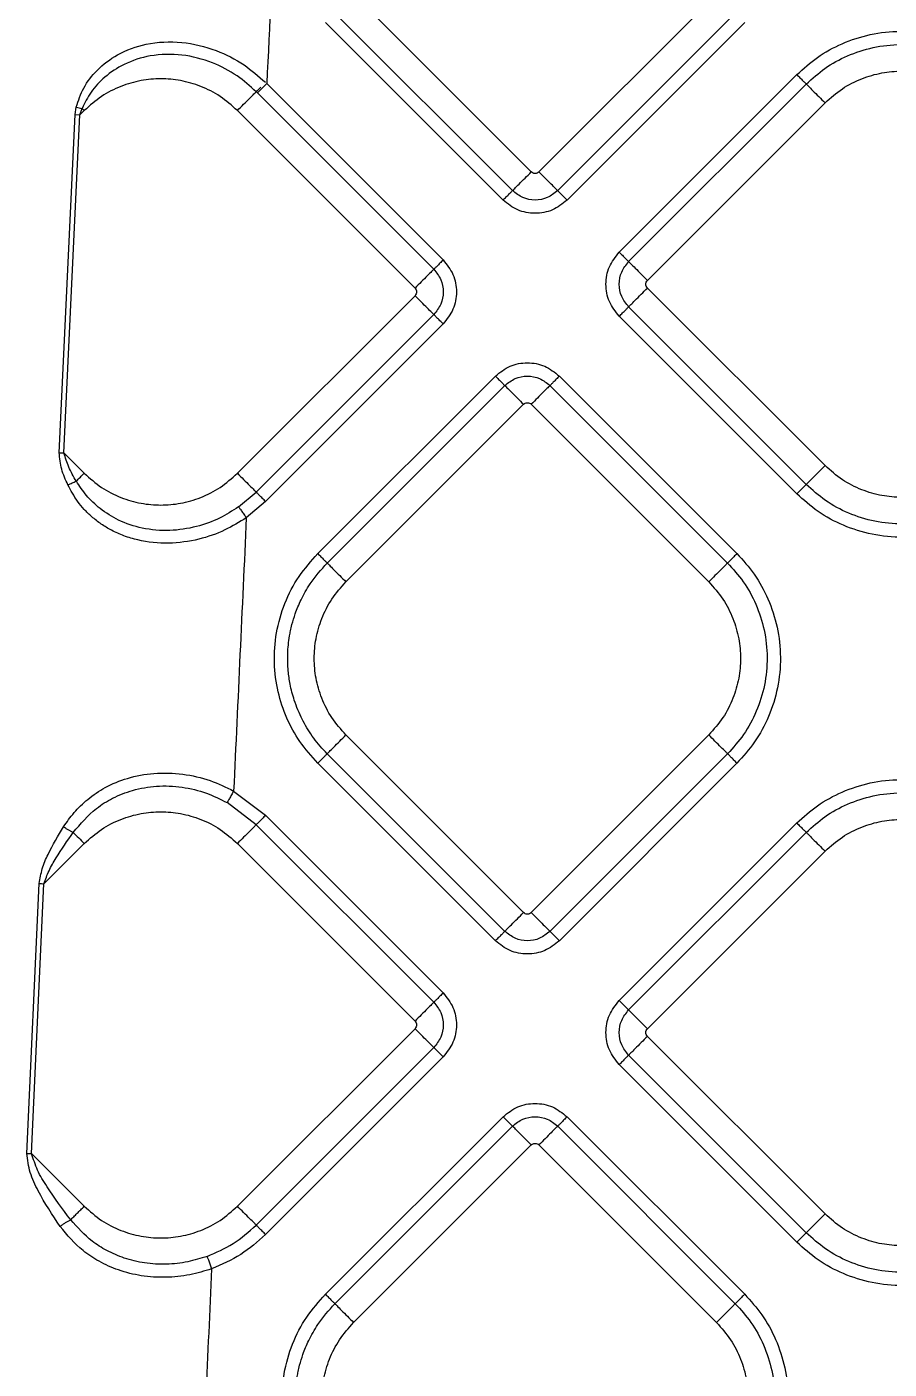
# Model space of a CAD drawing. Extents: x 832 to 912, y 781 to 934.
# Drawn here: x 865.803 to 869.002, y 834.473 to 839.453 of the extents above; entities that cross this region are included whole.
import ezdxf

# ---------------------------------------------------------------- set-up
doc = ezdxf.new("R2010")
doc.units = 0
doc.header["$MEASUREMENT"] = 0
doc.layers.add('1', color=4, linetype='Continuous')

# ---------------------------------------------------------------- blocks, each defined once
blk = doc.blocks.new('2026 SOVEREIGN HL')
at = {"layer": '1', "color": 3, "linetype": 'Continuous', "lineweight": 25}
for p, q in [((35.9451, 41.8204), (35.2863, 42.4792)), ((36.6322, 42.4792), (35.9734, 41.8204)), ((35.8754, 41.7507), (35.2166, 42.4095)), ((36.7019, 42.4095), (36.0431, 41.7507)), ((35.8405, 41.7159), (35.1817, 42.3747)), ((36.7368, 42.3747), (36.078, 41.7159)), ((34.9641, 42.1482), (35.6185, 41.4938)), ((36.2715, 41.5223), (36.9303, 42.1811)), ((36.3064, 41.4874), (36.9652, 42.1462)), ((34.9292, 42.1133), (34.9248, 42.1177)), ((34.9292, 42.1133), (35.5836, 41.4589)), ((34.194, 40.7783), (34.2532, 42.0327)), ((34.2532, 42.0327), (34.2572, 42.061)), ((34.2532, 42.0327), (34.2708, 42.0318)), ((34.2708, 42.0318), (34.2788, 42.0561)), ((34.2708, 42.0318), (34.287, 42.048)), ((34.2788, 42.0561), (34.287, 42.048)), ((34.8551, 42.048), (35.5139, 41.3892)), ((36.3761, 41.4177), (37.0349, 42.0765)), ((34.2116, 40.7775), (34.2708, 42.0318)), ((37.0349, 40.7306), (36.3761, 41.3894)), ((35.5139, 41.3609), (34.8551, 40.7021)), ((35.5836, 41.2912), (34.9248, 40.6324)), ((36.9652, 40.6609), (36.3064, 41.3197)), ((35.6185, 41.2563), (34.9597, 40.5975)), ((36.9303, 40.626), (36.2715, 41.2848)), ((35.1532, 40.404), (35.812, 41.0628)), ((36.0495, 41.0628), (36.7083, 40.404)), ((35.1881, 40.3691), (35.8469, 41.0279)), ((36.0146, 41.0279), (36.6734, 40.3691)), ((35.2578, 40.2994), (35.9166, 40.9582)), ((35.9449, 40.9582), (36.6037, 40.2994)), ((34.194, 40.7783), (34.2116, 40.7775)), ((34.2116, 40.7775), (34.287, 40.7021)), ((34.8597, 40.5775), (34.9248, 40.6324)), ((34.9597, 40.5975), (34.8881, 40.5372)), ((35.9166, 39.0725), (35.2578, 39.7313)), ((36.6037, 39.7313), (35.9449, 39.0725)), ((35.8469, 39.0027), (35.1881, 39.6616)), ((36.6734, 39.6616), (36.0146, 39.0027)), ((35.812, 38.9679), (35.1532, 39.6267)), ((36.7083, 39.6267), (36.0495, 38.9679)), ((34.8412, 39.5232), (34.9597, 39.4332)), ((34.9248, 39.3983), (34.817, 39.4803)), ((34.9248, 39.3983), (35.5836, 38.7395)), ((34.9597, 39.4332), (35.6185, 38.7744)), ((36.2715, 38.7459), (36.9303, 39.4047)), ((36.3063, 38.711), (36.9652, 39.3698)), ((34.1376, 39.1793), (34.287, 39.3286)), ((34.8551, 39.3286), (35.5139, 38.6698)), ((36.3761, 38.6413), (37.0349, 39.3001)), ((34.074, 38.1789), (34.12, 39.1801)), ((34.0916, 38.1781), (34.1376, 39.1793)), ((35.5139, 38.6415), (34.8551, 37.9827)), ((37.0349, 37.9542), (36.3761, 38.613)), ((35.5836, 38.5718), (34.9248, 37.913)), ((35.6185, 38.5369), (34.9597, 37.8781)), ((36.9303, 37.8496), (36.2715, 38.5084)), ((36.9652, 37.8845), (36.3063, 38.5433)), ((35.1817, 37.6561), (35.8405, 38.3149)), ((36.078, 38.3149), (36.7368, 37.6561)), ((35.2166, 37.6212), (35.8754, 38.28)), ((36.0431, 38.28), (36.7019, 37.6212)), ((35.2863, 37.5515), (35.9451, 38.2103)), ((35.9734, 38.2103), (36.6322, 37.5515)), ((34.074, 38.1789), (34.0916, 38.1781)), ((34.0916, 38.1781), (34.287, 37.9827))]:
    blk.add_line(p, q, dxfattribs=at)
for points, knots in [([(35.0267, 43.441), (35.0162, 43.2255), (34.9951, 42.7946), (34.9744, 42.3636), (34.9641, 42.1482)], [0, 0, 0, 0, 0.50002, 1, 1, 1, 1]), ([(36.9303, 42.1811), (36.955, 42.2033), (37.0057, 42.249), (37.0985, 42.2995), (37.203, 42.3337), (37.3153, 42.346), (37.4282, 42.3351), (37.5347, 42.3017), (37.6301, 42.2507), (37.6822, 42.2039), (37.7076, 42.1811)], [0, 0, 0, 0, 0.11509, 0.237016, 0.364589, 0.495523, 0.627141, 0.756681, 0.881633, 1, 1, 1, 1]), ([(34.2572, 42.061), (34.2652, 42.0851), (34.282, 42.1358), (34.3354, 42.2029), (34.413, 42.2619), (34.5209, 42.3012), (34.6483, 42.3069), (34.7727, 42.2764), (34.8783, 42.2234), (34.9335, 42.1753), (34.9593, 42.1528)], [0, 0, 0, 0, 0.088261, 0.186057, 0.299288, 0.435314, 0.591844, 0.745536, 0.881014, 1, 1, 1, 1]), ([(36.9652, 42.1462), (36.9876, 42.1664), (37.0338, 42.208), (37.1183, 42.2541), (37.2134, 42.2851), (37.3156, 42.2963), (37.4184, 42.2865), (37.5153, 42.256), (37.6022, 42.2096), (37.6496, 42.167), (37.6728, 42.1462)], [0, 0, 0, 0, 0.11509, 0.237016, 0.364589, 0.495523, 0.627141, 0.756681, 0.881633, 1, 1, 1, 1]), ([(34.9248, 42.1177), (34.902, 42.1382), (34.8533, 42.1818), (34.7599, 42.2303), (34.6495, 42.2591), (34.5357, 42.2565), (34.4376, 42.225), (34.3641, 42.1762), (34.3106, 42.1201), (34.2891, 42.0768), (34.2788, 42.0561)], [0, 0, 0, 0, 0.119462, 0.254804, 0.407585, 0.562747, 0.69787, 0.811209, 0.910134, 1, 1, 1, 1]), ([(37.0349, 42.0765), (37.0556, 42.0949), (37.0966, 42.1313), (37.1693, 42.1679), (37.244, 42.1896), (37.319, 42.1964), (37.394, 42.1896), (37.4687, 42.1679), (37.5413, 42.1313), (37.5823, 42.0949), (37.603, 42.0765)], [0, 0, 0, 0, 0.131359, 0.259988, 0.383484, 0.5, 0.616516, 0.740012, 0.868641, 1, 1, 1, 1]), ([(34.8551, 42.048), (34.8344, 42.0664), (34.7934, 42.1028), (34.7207, 42.1394), (34.646, 42.1611), (34.571, 42.1679), (34.496, 42.1611), (34.4213, 42.1394), (34.3486, 42.1028), (34.3077, 42.0664), (34.287, 42.048)], [0, 0, 0, 0, 0.131359, 0.259989, 0.383484, 0.5, 0.616517, 0.740011, 0.868641, 1, 1, 1, 1]), ([(34.9248, 42.1177), (34.9259, 42.1189), (34.9281, 42.1211), (34.9349, 42.1279), (34.9399, 42.133), (34.9416, 42.1346)], [0, 0, 0, 0, 0.403088, 0.806243, 1, 1, 1, 1]), ([(34.9641, 42.1482), (34.961, 42.1451), (34.9547, 42.1388), (34.949, 42.1331), (34.9461, 42.1302)], [0, 0, 0, 0, 0.488109, 1, 1, 1, 1]), ([(36.9303, 42.1811), (36.9342, 42.1772), (36.9424, 42.1691), (36.9534, 42.1581), (36.9619, 42.1496), (36.9641, 42.1473), (36.9652, 42.1462)], [0, 0, 0, 0, 0.2364485, 0.4920994, 0.7520569, 1, 1, 1, 1]), ([(36.9652, 42.1462), (36.9674, 42.1441), (36.9719, 42.1396), (36.9889, 42.1226), (37.0108, 42.1006), (37.0271, 42.0844), (37.0349, 42.0765)], [0, 0, 0, 0, 0.247942, 0.507923, 0.763555, 1, 1, 1, 1]), ([(34.8551, 42.048), (34.8629, 42.0558), (34.8792, 42.0721), (34.9011, 42.094), (34.9181, 42.1111), (34.9226, 42.1155), (34.9248, 42.1177)], [0, 0, 0, 0, 0.2364452, 0.492082, 0.752063, 1, 1, 1, 1]), ([(34.9461, 42.1302), (34.9439, 42.128), (34.9395, 42.1235), (34.9345, 42.1185), (34.9309, 42.1149), (34.9298, 42.1138), (34.9292, 42.1133)], [0, 0, 0, 0, 0.261991, 0.519789, 0.767353, 1, 1, 1, 1]), ([(34.2572, 42.061), (34.2608, 42.0602), (34.2678, 42.0585), (34.2751, 42.0569), (34.2788, 42.0561)], [0, 0, 0, 0, 0.499997, 1, 1, 1, 1]), ([(35.8754, 41.7507), (35.8776, 41.7529), (35.8821, 41.7574), (35.8991, 41.7744), (35.921, 41.7963), (35.9373, 41.8126), (35.9451, 41.8204)], [0, 0, 0, 0, 0.247941, 0.507922, 0.763554, 1, 1, 1, 1]), ([(35.9734, 41.8204), (35.9713, 41.8188), (35.9672, 41.8155), (35.9592, 41.8141), (35.9513, 41.8155), (35.9472, 41.8188), (35.9451, 41.8204)], [0, 0, 0, 0, 0.2502254, 0.5, 0.7497746, 1, 1, 1, 1]), ([(36.0431, 41.7507), (36.0409, 41.7529), (36.0365, 41.7574), (36.0195, 41.7743), (35.9975, 41.7963), (35.9812, 41.8126), (35.9734, 41.8204)], [0, 0, 0, 0, 0.247332, 0.507095, 0.762967, 1, 1, 1, 1]), ([(35.8405, 41.7159), (35.8444, 41.7198), (35.8526, 41.7279), (35.8635, 41.7389), (35.872, 41.7474), (35.8743, 41.7496), (35.8754, 41.7507)], [0, 0, 0, 0, 0.2364486, 0.4920971, 0.7520568, 1, 1, 1, 1]), ([(36.0431, 41.7507), (36.0308, 41.741), (36.0063, 41.7217), (35.9593, 41.7131), (35.9122, 41.7217), (35.8877, 41.741), (35.8754, 41.7507)], [0, 0, 0, 0, 0.249862, 0.499985, 0.750124, 1, 1, 1, 1]), ([(36.078, 41.7159), (36.0738, 41.72), (36.0656, 41.7283), (36.0547, 41.7391), (36.0464, 41.7474), (36.0442, 41.7496), (36.0431, 41.7507)], [0, 0, 0, 0, 0.250005, 0.500013, 0.750002, 1, 1, 1, 1]), ([(36.078, 41.7159), (36.0606, 41.7021), (36.0259, 41.6747), (35.9593, 41.6626), (35.8926, 41.6747), (35.8579, 41.7021), (35.8405, 41.7159)], [0, 0, 0, 0, 0.250067, 0.499983, 0.74993, 1, 1, 1, 1]), ([(35.6185, 41.4938), (35.6143, 41.4897), (35.606, 41.4814), (35.5952, 41.4705), (35.5869, 41.4622), (35.5847, 41.46), (35.5836, 41.4589)], [0, 0, 0, 0, 0.250007, 0.500017, 0.750005, 1, 1, 1, 1]), ([(35.6185, 41.4938), (35.6322, 41.4764), (35.6596, 41.4417), (35.6717, 41.3751), (35.6596, 41.3084), (35.6322, 41.2737), (35.6185, 41.2563)], [0, 0, 0, 0, 0.2500676, 0.4999844, 0.7499293, 1, 1, 1, 1]), ([(36.2715, 41.2848), (36.2578, 41.3022), (36.2304, 41.3369), (36.2183, 41.4036), (36.2304, 41.4702), (36.2578, 41.5049), (36.2715, 41.5223)], [0, 0, 0, 0, 0.2500706, 0.5000178, 0.7499325, 1, 1, 1, 1]), ([(36.2715, 41.5223), (36.2754, 41.5184), (36.2836, 41.5103), (36.2945, 41.4993), (36.303, 41.4908), (36.3053, 41.4885), (36.3064, 41.4874)], [0, 0, 0, 0, 0.236448, 0.492099, 0.752057, 1, 1, 1, 1]), ([(36.3064, 41.3197), (36.2967, 41.332), (36.2774, 41.3565), (36.2688, 41.4036), (36.2774, 41.4506), (36.2967, 41.4752), (36.3064, 41.4874)], [0, 0, 0, 0, 0.249874, 0.500013, 0.750137, 1, 1, 1, 1]), ([(36.3064, 41.4874), (36.3086, 41.4852), (36.3131, 41.4808), (36.3301, 41.4637), (36.352, 41.4418), (36.3683, 41.4255), (36.3761, 41.4177)], [0, 0, 0, 0, 0.247943, 0.507925, 0.763557, 1, 1, 1, 1]), ([(35.5836, 41.4589), (35.5814, 41.4567), (35.577, 41.4523), (35.56, 41.4353), (35.538, 41.4133), (35.5217, 41.397), (35.5139, 41.3892)], [0, 0, 0, 0, 0.247333, 0.507092, 0.762967, 1, 1, 1, 1]), ([(35.5836, 41.4589), (35.5933, 41.4467), (35.6126, 41.4221), (35.6212, 41.3751), (35.6126, 41.328), (35.5933, 41.3035), (35.5836, 41.2912)], [0, 0, 0, 0, 0.249862, 0.499985, 0.750124, 1, 1, 1, 1]), ([(35.5139, 41.3892), (35.5155, 41.3871), (35.5188, 41.383), (35.5202, 41.3751), (35.5188, 41.3671), (35.5155, 41.363), (35.5139, 41.3609)], [0, 0, 0, 0, 0.25022, 0.499992, 0.749764, 1, 1, 1, 1]), ([(36.3064, 41.3197), (36.3086, 41.3219), (36.313, 41.3264), (36.33, 41.3433), (36.3519, 41.3653), (36.3683, 41.3816), (36.3761, 41.3894)], [0, 0, 0, 0, 0.247332, 0.507093, 0.762968, 1, 1, 1, 1]), ([(36.3761, 41.3894), (36.3745, 41.3915), (36.3712, 41.3956), (36.3698, 41.4036), (36.3712, 41.4115), (36.3745, 41.4156), (36.3761, 41.4177)], [0, 0, 0, 0, 0.250217, 0.499992, 0.749768, 1, 1, 1, 1]), ([(35.5836, 41.2912), (35.5814, 41.2934), (35.5769, 41.2979), (35.5599, 41.3149), (35.538, 41.3368), (35.5217, 41.3531), (35.5139, 41.3609)], [0, 0, 0, 0, 0.247943, 0.507924, 0.763556, 1, 1, 1, 1]), ([(35.6185, 41.2563), (35.6143, 41.2604), (35.6059, 41.2688), (35.5949, 41.2799), (35.5868, 41.288), (35.5846, 41.2902), (35.5836, 41.2912)], [0, 0, 0, 0, 0.247947, 0.50792, 0.763577, 1, 1, 1, 1]), ([(36.2715, 41.2848), (36.2757, 41.289), (36.2839, 41.2973), (36.2948, 41.3081), (36.3031, 41.3164), (36.3053, 41.3186), (36.3064, 41.3197)], [0, 0, 0, 0, 0.2500067, 0.5000136, 0.7500035, 1, 1, 1, 1]), ([(35.812, 41.0628), (35.8294, 41.0765), (35.8641, 41.1039), (35.9307, 41.116), (35.9974, 41.1039), (36.0321, 41.0765), (36.0495, 41.0628)], [0, 0, 0, 0, 0.250071, 0.500017, 0.749932, 1, 1, 1, 1]), ([(35.812, 41.0628), (35.8161, 41.0586), (35.8244, 41.0504), (35.8353, 41.0395), (35.8436, 41.0313), (35.8458, 41.029), (35.8469, 41.0279)], [0, 0, 0, 0, 0.250008, 0.50001, 0.750003, 1, 1, 1, 1]), ([(35.8469, 41.0279), (35.8591, 41.0376), (35.8837, 41.0569), (35.9307, 41.0655), (35.9778, 41.0569), (36.0023, 41.0376), (36.0146, 41.0279)], [0, 0, 0, 0, 0.249875, 0.500014, 0.750139, 1, 1, 1, 1]), ([(36.0495, 41.0628), (36.0456, 41.0589), (36.0374, 41.0507), (36.0265, 41.0398), (36.0179, 41.0313), (36.0157, 41.029), (36.0146, 41.0279)], [0, 0, 0, 0, 0.236448, 0.492099, 0.752056, 1, 1, 1, 1]), ([(35.8469, 41.0279), (35.8491, 41.0257), (35.8535, 41.0213), (35.8705, 41.0043), (35.8925, 40.9824), (35.9088, 40.9661), (35.9166, 40.9582)], [0, 0, 0, 0, 0.247332, 0.507094, 0.762967, 1, 1, 1, 1]), ([(36.0146, 41.0279), (36.0124, 41.0257), (36.0079, 41.0213), (35.9909, 41.0042), (35.969, 40.9823), (35.9527, 40.966), (35.9449, 40.9582)], [0, 0, 0, 0, 0.2479409, 0.5079229, 0.7635551, 1, 1, 1, 1]), ([(35.9166, 40.9582), (35.9187, 40.9598), (35.9228, 40.9631), (35.9307, 40.9646), (35.9387, 40.9631), (35.9428, 40.9598), (35.9449, 40.9582)], [0, 0, 0, 0, 0.250224, 0.5, 0.749776, 1, 1, 1, 1]), ([(34.2264, 40.6589), (34.2176, 40.6782), (34.2004, 40.716), (34.1961, 40.7578), (34.194, 40.7783)], [0, 0, 0, 0, 0.509341, 1, 1, 1, 1]), ([(34.2577, 40.6728), (34.2474, 40.69), (34.2279, 40.7229), (34.2169, 40.7598), (34.2116, 40.7775)], [0, 0, 0, 0, 0.5222656, 1, 1, 1, 1]), ([(34.2577, 40.6728), (34.2625, 40.6777), (34.272, 40.6871), (34.2821, 40.6972), (34.287, 40.7021)], [0, 0, 0, 0, 0.5157541, 1, 1, 1, 1]), ([(34.287, 40.7021), (34.3077, 40.6837), (34.3486, 40.6474), (34.4213, 40.6107), (34.496, 40.589), (34.571, 40.5822), (34.646, 40.589), (34.7207, 40.6107), (34.7934, 40.6474), (34.8344, 40.6837), (34.8551, 40.7021)], [0, 0, 0, 0, 0.131358, 0.259989, 0.383483, 0.5, 0.616516, 0.740011, 0.868641, 1, 1, 1, 1]), ([(34.8551, 40.7021), (34.8629, 40.6943), (34.8792, 40.678), (34.9011, 40.6561), (34.9181, 40.6391), (34.9226, 40.6346), (34.9248, 40.6324)], [0, 0, 0, 0, 0.2364413, 0.4920744, 0.7520563, 1, 1, 1, 1]), ([(36.9652, 40.6609), (36.9674, 40.6631), (36.9719, 40.6676), (36.9889, 40.6846), (37.0108, 40.7065), (37.0271, 40.7228), (37.0349, 40.7306)], [0, 0, 0, 0, 0.247942, 0.507922, 0.763554, 1, 1, 1, 1]), ([(37.603, 40.7306), (37.5823, 40.7122), (37.5413, 40.6759), (37.4687, 40.6392), (37.394, 40.6175), (37.319, 40.6107), (37.244, 40.6175), (37.1693, 40.6392), (37.0966, 40.6759), (37.0556, 40.7122), (37.0349, 40.7306)], [0, 0, 0, 0, 0.131359, 0.259989, 0.383484, 0.5, 0.616516, 0.740011, 0.868641, 1, 1, 1, 1]), ([(34.2264, 40.6589), (34.2315, 40.6615), (34.2419, 40.6666), (34.2524, 40.6707), (34.2577, 40.6728)], [0, 0, 0, 0, 0.500002, 1, 1, 1, 1]), ([(34.8881, 40.5372), (34.8621, 40.5212), (34.807, 40.4871), (34.7093, 40.4535), (34.5993, 40.4382), (34.5049, 40.448), (34.4349, 40.4686), (34.3895, 40.489), (34.3496, 40.5129), (34.3157, 40.5392), (34.2866, 40.5677), (34.2548, 40.6058), (34.2375, 40.6381), (34.2264, 40.6589)], [0, 0, 0, 0, 0.118084, 0.250595, 0.397369, 0.548099, 0.6192, 0.685761, 0.745306, 0.804241, 0.855996, 0.907431, 1, 1, 1, 1]), ([(34.8597, 40.5775), (34.8366, 40.5629), (34.7878, 40.5319), (34.7012, 40.5009), (34.6034, 40.4861), (34.5041, 40.4944), (34.4163, 40.5239), (34.347, 40.5673), (34.2943, 40.6169), (34.2695, 40.6548), (34.2577, 40.6728)], [0, 0, 0, 0, 0.118577, 0.250986, 0.397321, 0.54715, 0.683661, 0.801765, 0.905617, 1, 1, 1, 1]), ([(36.9303, 40.626), (36.9342, 40.6299), (36.9424, 40.6381), (36.9534, 40.649), (36.9619, 40.6576), (36.9641, 40.6598), (36.9652, 40.6609)], [0, 0, 0, 0, 0.236446, 0.492097, 0.752057, 1, 1, 1, 1]), ([(37.6728, 40.6609), (37.6503, 40.6407), (37.6041, 40.5991), (37.5196, 40.5531), (37.4245, 40.522), (37.3224, 40.5108), (37.2195, 40.5207), (37.1226, 40.5511), (37.0358, 40.5975), (36.9883, 40.6402), (36.9652, 40.6609)], [0, 0, 0, 0, 0.115089, 0.237016, 0.364588, 0.495523, 0.627141, 0.756681, 0.881633, 1, 1, 1, 1]), ([(34.9597, 40.5975), (34.9557, 40.6014), (34.9476, 40.6096), (34.9366, 40.6205), (34.9281, 40.629), (34.9259, 40.6313), (34.9248, 40.6324)], [0, 0, 0, 0, 0.236444, 0.4920964, 0.7520555, 1, 1, 1, 1]), ([(37.7076, 40.626), (37.683, 40.6038), (37.6322, 40.5582), (37.5394, 40.5076), (37.4349, 40.4735), (37.3227, 40.4612), (37.2097, 40.472), (37.1033, 40.5054), (37.0079, 40.5564), (36.9557, 40.6033), (36.9303, 40.626)], [0, 0, 0, 0, 0.11509, 0.237016, 0.364589, 0.495522, 0.62714, 0.756681, 0.881633, 1, 1, 1, 1]), ([(34.8597, 40.5775), (34.8606, 40.5762), (34.8624, 40.5737), (34.8693, 40.5638), (34.8783, 40.5512), (34.8849, 40.5418), (34.8881, 40.5372)], [0, 0, 0, 0, 0.247943, 0.507904, 0.763557, 1, 1, 1, 1]), ([(34.8881, 40.5372), (34.8803, 40.3682), (34.8646, 40.0301), (34.849, 39.6921), (34.8412, 39.5232)], [0, 0, 0, 0, 0.500256, 1, 1, 1, 1]), ([(35.1532, 39.6267), (35.1299, 39.6528), (35.0844, 39.7035), (35.0356, 39.7941), (35.0026, 39.8923), (34.9888, 39.9996), (34.9967, 40.1113), (35.0279, 40.2203), (35.0794, 40.321), (35.1288, 40.3766), (35.1532, 40.404)], [0, 0, 0, 0, 0.121442, 0.236288, 0.355187, 0.480547, 0.610328, 0.741991, 0.872767, 1, 1, 1, 1]), ([(35.1532, 40.404), (35.1571, 40.4001), (35.1653, 40.3919), (35.1762, 40.381), (35.1847, 40.3724), (35.187, 40.3702), (35.1881, 40.3691)], [0, 0, 0, 0, 0.236451, 0.492101, 0.752056, 1, 1, 1, 1]), ([(36.7083, 40.404), (36.7044, 40.4001), (36.6962, 40.3919), (36.6853, 40.381), (36.6768, 40.3724), (36.6745, 40.3702), (36.6734, 40.3691)], [0, 0, 0, 0, 0.2364509, 0.4921013, 0.7520564, 1, 1, 1, 1]), ([(36.7083, 40.404), (36.7305, 40.3793), (36.7761, 40.3286), (36.8267, 40.2358), (36.8608, 40.1313), (36.8731, 40.019), (36.8623, 39.9061), (36.8289, 39.7996), (36.7779, 39.7043), (36.7311, 39.6521), (36.7083, 39.6267)], [0, 0, 0, 0, 0.11509, 0.237016, 0.364589, 0.495523, 0.627141, 0.756681, 0.881634, 1, 1, 1, 1]), ([(35.1881, 39.6616), (35.1791, 39.6709), (35.1614, 39.6894), (35.1379, 39.7194), (35.1171, 39.7501), (35.099, 39.7816), (35.087, 39.8065), (35.0759, 39.8326), (35.063, 39.8673), (35.0504, 39.9159), (35.0437, 39.963), (35.0414, 40.0008), (35.0415, 40.033), (35.0437, 40.0659), (35.0475, 40.0943), (35.0523, 40.1192), (35.0587, 40.1467), (35.0705, 40.1855), (35.0874, 40.2263), (35.1067, 40.2629), (35.1358, 40.3109), (35.1658, 40.3442), (35.1881, 40.3691)], [0, 0, 0, 0, 0.04945, 0.097843, 0.145077, 0.191069, 0.2366, 0.250316, 0.299441, 0.377797, 0.441722, 0.480769, 0.522423, 0.564464, 0.606802, 0.631411, 0.661242, 0.714856, 0.78586, 0.829518, 0.872872, 1, 1, 1, 1]), ([(35.1881, 40.3691), (35.1903, 40.3669), (35.1947, 40.3624), (35.2118, 40.3454), (35.2337, 40.3235), (35.25, 40.3072), (35.2578, 40.2994)], [0, 0, 0, 0, 0.2479409, 0.5079229, 0.7635551, 1, 1, 1, 1]), ([(36.6734, 40.3691), (36.6712, 40.3669), (36.6667, 40.3624), (36.6497, 40.3454), (36.6278, 40.3235), (36.6115, 40.3072), (36.6037, 40.2994)], [0, 0, 0, 0, 0.2479412, 0.507923, 0.7635538, 1, 1, 1, 1]), ([(36.6734, 40.3691), (36.6936, 40.3467), (36.7352, 40.3005), (36.7812, 40.216), (36.8123, 40.1209), (36.8235, 40.0187), (36.8136, 39.9159), (36.7832, 39.819), (36.7368, 39.7322), (36.6942, 39.6847), (36.6734, 39.6616)], [0, 0, 0, 0, 0.11509, 0.237016, 0.364588, 0.495523, 0.627141, 0.756681, 0.881633, 1, 1, 1, 1]), ([(35.2578, 39.7313), (35.2394, 39.752), (35.203, 39.793), (35.1664, 39.8656), (35.1447, 39.9403), (35.1379, 40.0153), (35.1447, 40.0903), (35.1664, 40.165), (35.203, 40.2377), (35.2394, 40.2787), (35.2578, 40.2994)], [0, 0, 0, 0, 0.131359, 0.259989, 0.383484, 0.5, 0.616516, 0.740011, 0.868641, 1, 1, 1, 1]), ([(36.6037, 40.2994), (36.6221, 40.2787), (36.6584, 40.2377), (36.6951, 40.165), (36.7168, 40.0903), (36.7236, 40.0153), (36.7168, 39.9403), (36.6951, 39.8656), (36.6584, 39.793), (36.6221, 39.752), (36.6037, 39.7313)], [0, 0, 0, 0, 0.131359, 0.259989, 0.383484, 0.5, 0.616516, 0.740011, 0.868641, 1, 1, 1, 1]), ([(35.1881, 39.6616), (35.1903, 39.6637), (35.1947, 39.6682), (35.2118, 39.6852), (35.2337, 39.7072), (35.25, 39.7235), (35.2578, 39.7313)], [0, 0, 0, 0, 0.247941, 0.507925, 0.763558, 1, 1, 1, 1]), ([(36.6734, 39.6616), (36.6712, 39.6637), (36.6667, 39.6682), (36.6497, 39.6852), (36.6278, 39.7072), (36.6115, 39.7235), (36.6037, 39.7313)], [0, 0, 0, 0, 0.247941, 0.507925, 0.763556, 1, 1, 1, 1]), ([(35.1532, 39.6267), (35.1571, 39.6306), (35.1653, 39.6387), (35.1762, 39.6497), (35.1847, 39.6582), (35.187, 39.6605), (35.1881, 39.6616)], [0, 0, 0, 0, 0.2364462, 0.4920978, 0.7520542, 1, 1, 1, 1]), ([(36.7083, 39.6267), (36.7044, 39.6306), (36.6962, 39.6387), (36.6853, 39.6497), (36.6768, 39.6582), (36.6745, 39.6605), (36.6734, 39.6616)], [0, 0, 0, 0, 0.236446, 0.492098, 0.752055, 1, 1, 1, 1]), ([(34.2101, 39.3906), (34.2226, 39.4085), (34.2488, 39.4459), (34.3007, 39.4956), (34.3667, 39.5401), (34.4494, 39.5745), (34.5473, 39.5928), (34.6517, 39.5888), (34.7525, 39.5665), (34.8125, 39.5372), (34.8412, 39.5232)], [0, 0, 0, 0, 0.092563, 0.192929, 0.304175, 0.430314, 0.572067, 0.72232, 0.867008, 1, 1, 1, 1]), ([(34.2461, 39.3695), (34.2731, 39.4013), (34.3155, 39.4514), (34.394, 39.4996), (34.4686, 39.5293), (34.5562, 39.5444), (34.6493, 39.5405), (34.7386, 39.5194), (34.7917, 39.4929), (34.817, 39.4803)], [0, 0, 0, 0, 0.1955733, 0.307164, 0.4327354, 0.5737107, 0.723232, 0.8679186, 1, 1, 1, 1]), ([(36.9303, 39.4047), (36.9549, 39.4268), (37.0057, 39.4725), (37.0985, 39.5231), (37.203, 39.5572), (37.3152, 39.5695), (37.4282, 39.5587), (37.5347, 39.5253), (37.63, 39.4743), (37.6822, 39.4274), (37.7076, 39.4047)], [0, 0, 0, 0, 0.11509, 0.237017, 0.364589, 0.495523, 0.627141, 0.756681, 0.881633, 1, 1, 1, 1]), ([(34.8412, 39.5232), (34.8385, 39.5184), (34.8328, 39.5083), (34.8252, 39.4948), (34.8193, 39.4844), (34.8177, 39.4816), (34.817, 39.4803)], [0, 0, 0, 0, 0.23644, 0.492093, 0.752053, 1, 1, 1, 1]), ([(36.9652, 39.3698), (36.9876, 39.39), (37.0338, 39.4316), (37.1183, 39.4776), (37.2134, 39.5087), (37.3156, 39.5199), (37.4184, 39.51), (37.5153, 39.4796), (37.6021, 39.4332), (37.6496, 39.3905), (37.6727, 39.3698)], [0, 0, 0, 0, 0.115089, 0.237016, 0.364588, 0.495523, 0.627141, 0.756681, 0.881633, 1, 1, 1, 1]), ([(34.287, 39.3286), (34.3077, 39.347), (34.3487, 39.3833), (34.4213, 39.42), (34.496, 39.4417), (34.571, 39.4485), (34.646, 39.4417), (34.7208, 39.42), (34.7934, 39.3833), (34.8344, 39.347), (34.8551, 39.3286)], [0, 0, 0, 0, 0.131359, 0.259989, 0.383484, 0.5, 0.616516, 0.740011, 0.868641, 1, 1, 1, 1]), ([(34.9248, 39.3983), (34.9226, 39.3961), (34.9182, 39.3916), (34.9011, 39.3746), (34.8792, 39.3527), (34.8629, 39.3364), (34.8551, 39.3286)], [0, 0, 0, 0, 0.247942, 0.507925, 0.763557, 1, 1, 1, 1]), ([(34.9597, 39.4332), (34.9556, 39.4291), (34.9472, 39.4207), (34.9362, 39.4096), (34.928, 39.4015), (34.9258, 39.3993), (34.9248, 39.3983)], [0, 0, 0, 0, 0.247945, 0.507918, 0.763573, 1, 1, 1, 1]), ([(36.9303, 39.4047), (36.9342, 39.4008), (36.9424, 39.3926), (36.9533, 39.3817), (36.9618, 39.3731), (36.9641, 39.3709), (36.9652, 39.3698)], [0, 0, 0, 0, 0.236446, 0.492097, 0.752057, 1, 1, 1, 1]), ([(37.0349, 39.3001), (37.0556, 39.3185), (37.0966, 39.3548), (37.1692, 39.3915), (37.2439, 39.4132), (37.3189, 39.42), (37.3939, 39.4132), (37.4687, 39.3915), (37.5413, 39.3548), (37.5823, 39.3185), (37.603, 39.3001)], [0, 0, 0, 0, 0.131359, 0.259989, 0.383484, 0.5, 0.616516, 0.740011, 0.868641, 1, 1, 1, 1]), ([(34.12, 39.1801), (34.1231, 39.1986), (34.1293, 39.2362), (34.1602, 39.3072), (34.1901, 39.3571), (34.2101, 39.3906)], [0, 0, 0, 0, 0.240969, 0.490069, 1, 1, 1, 1]), ([(34.1376, 39.1793), (34.1434, 39.1954), (34.1552, 39.2288), (34.1921, 39.2924), (34.2243, 39.3384), (34.2461, 39.3695)], [0, 0, 0, 0, 0.232484, 0.480359, 1, 1, 1, 1]), ([(34.2101, 39.3906), (34.2131, 39.3886), (34.219, 39.3846), (34.2284, 39.3789), (34.2377, 39.3737), (34.2433, 39.3709), (34.2461, 39.3695)], [0, 0, 0, 0, 0.25, 0.499998, 0.750002, 1, 1, 1, 1]), ([(34.2461, 39.3695), (34.2527, 39.3629), (34.2653, 39.3503), (34.28, 39.3356), (34.287, 39.3286)], [0, 0, 0, 0, 0.518894, 1, 1, 1, 1]), ([(36.9652, 39.3698), (36.9674, 39.3676), (36.9718, 39.3631), (36.9889, 39.3461), (37.0108, 39.3242), (37.0271, 39.3079), (37.0349, 39.3001)], [0, 0, 0, 0, 0.2479416, 0.5079234, 0.7635553, 1, 1, 1, 1]), ([(34.12, 39.1801), (34.1229, 39.1799), (34.1286, 39.1797), (34.1346, 39.1794), (34.1376, 39.1793)], [0, 0, 0, 0, 0.4999771, 1, 1, 1, 1]), ([(35.8469, 39.0027), (35.8491, 39.0049), (35.8536, 39.0094), (35.8706, 39.0264), (35.8925, 39.0484), (35.9088, 39.0646), (35.9166, 39.0725)], [0, 0, 0, 0, 0.247942, 0.507925, 0.763558, 1, 1, 1, 1]), ([(35.9449, 39.0725), (35.9428, 39.0708), (35.9387, 39.0676), (35.9307, 39.0661), (35.9228, 39.0676), (35.9187, 39.0708), (35.9166, 39.0725)], [0, 0, 0, 0, 0.2502254, 0.5, 0.7497746, 1, 1, 1, 1]), ([(35.9449, 39.0725), (35.9527, 39.0646), (35.969, 39.0484), (35.9909, 39.0264), (36.0079, 39.0094), (36.0124, 39.0049), (36.0146, 39.0027)], [0, 0, 0, 0, 0.236442, 0.492075, 0.752059, 1, 1, 1, 1]), ([(35.812, 38.9679), (35.8159, 38.9718), (35.8241, 38.9799), (35.835, 38.9909), (35.8435, 38.9994), (35.8458, 39.0016), (35.8469, 39.0027)], [0, 0, 0, 0, 0.236448, 0.492099, 0.752056, 1, 1, 1, 1]), ([(36.0146, 39.0027), (36.0023, 38.9931), (35.9778, 38.9737), (35.9307, 38.9651), (35.8837, 38.9737), (35.8591, 38.9931), (35.8469, 39.0027)], [0, 0, 0, 0, 0.249875, 0.500014, 0.750138, 1, 1, 1, 1]), ([(36.0146, 39.0027), (36.0157, 39.0016), (36.0179, 38.9994), (36.0265, 38.9909), (36.0374, 38.9799), (36.0456, 38.9718), (36.0495, 38.9679)], [0, 0, 0, 0, 0.247944, 0.507901, 0.763552, 1, 1, 1, 1]), ([(36.0495, 38.9679), (36.0321, 38.9542), (35.9974, 38.9267), (35.9307, 38.9147), (35.8641, 38.9267), (35.8294, 38.9542), (35.812, 38.9679)], [0, 0, 0, 0, 0.250071, 0.500017, 0.749932, 1, 1, 1, 1]), ([(35.6185, 38.7744), (35.6143, 38.7702), (35.6061, 38.762), (35.5953, 38.7511), (35.587, 38.7428), (35.5847, 38.7406), (35.5836, 38.7395)], [0, 0, 0, 0, 0.250005, 0.50001, 0.750003, 1, 1, 1, 1]), ([(35.6185, 38.7744), (35.6322, 38.757), (35.6596, 38.7223), (35.6717, 38.6556), (35.6596, 38.589), (35.6322, 38.5543), (35.6185, 38.5369)], [0, 0, 0, 0, 0.250068, 0.499982, 0.749929, 1, 1, 1, 1]), ([(36.2715, 38.5084), (36.2578, 38.5258), (36.2303, 38.5605), (36.2183, 38.6271), (36.2303, 38.6938), (36.2578, 38.7285), (36.2715, 38.7459)], [0, 0, 0, 0, 0.2500707, 0.5000156, 0.7499324, 1, 1, 1, 1]), ([(36.2715, 38.7459), (36.2754, 38.742), (36.2836, 38.7338), (36.2945, 38.7228), (36.303, 38.7143), (36.3053, 38.7121), (36.3063, 38.711)], [0, 0, 0, 0, 0.236448, 0.492099, 0.752057, 1, 1, 1, 1]), ([(35.5836, 38.7395), (35.5815, 38.7373), (35.577, 38.7328), (35.56, 38.7159), (35.5381, 38.6939), (35.5218, 38.6776), (35.5139, 38.6698)], [0, 0, 0, 0, 0.247332, 0.507094, 0.762967, 1, 1, 1, 1]), ([(35.5836, 38.7395), (35.5933, 38.7272), (35.6127, 38.7027), (35.6212, 38.6556), (35.6127, 38.6086), (35.5933, 38.584), (35.5836, 38.5718)], [0, 0, 0, 0, 0.249863, 0.499987, 0.750125, 1, 1, 1, 1]), ([(36.3063, 38.5433), (36.2967, 38.5555), (36.2773, 38.5801), (36.2687, 38.6271), (36.2773, 38.6742), (36.2967, 38.6987), (36.3063, 38.711)], [0, 0, 0, 0, 0.249876, 0.500015, 0.750138, 1, 1, 1, 1]), ([(36.3063, 38.711), (36.3085, 38.7088), (36.313, 38.7043), (36.33, 38.6873), (36.352, 38.6654), (36.3682, 38.6491), (36.3761, 38.6413)], [0, 0, 0, 0, 0.247942, 0.507922, 0.763554, 1, 1, 1, 1]), ([(35.5139, 38.6698), (35.5156, 38.6677), (35.5188, 38.6636), (35.5203, 38.6556), (35.5188, 38.6477), (35.5156, 38.6436), (35.5139, 38.6415)], [0, 0, 0, 0, 0.250236, 0.500008, 0.74978, 1, 1, 1, 1]), ([(35.5836, 38.5718), (35.5815, 38.574), (35.577, 38.5785), (35.56, 38.5955), (35.538, 38.6174), (35.5217, 38.6337), (35.5139, 38.6415)], [0, 0, 0, 0, 0.2479409, 0.5079229, 0.7635551, 1, 1, 1, 1]), ([(36.3761, 38.613), (36.3682, 38.6052), (36.352, 38.5889), (36.33, 38.567), (36.313, 38.5499), (36.3085, 38.5455), (36.3063, 38.5433)], [0, 0, 0, 0, 0.236444, 0.492076, 0.752057, 1, 1, 1, 1]), ([(36.3761, 38.613), (36.3744, 38.6151), (36.3712, 38.6192), (36.3697, 38.6271), (36.3712, 38.6351), (36.3744, 38.6392), (36.3761, 38.6413)], [0, 0, 0, 0, 0.250236, 0.500008, 0.74978, 1, 1, 1, 1]), ([(35.6185, 38.5369), (35.6144, 38.541), (35.606, 38.5494), (35.595, 38.5604), (35.5868, 38.5686), (35.5847, 38.5708), (35.5836, 38.5718)], [0, 0, 0, 0, 0.2479493, 0.5079174, 0.7635739, 1, 1, 1, 1]), ([(36.3063, 38.5433), (36.3053, 38.5422), (36.303, 38.5399), (36.2945, 38.5314), (36.2836, 38.5204), (36.2754, 38.5123), (36.2715, 38.5084)], [0, 0, 0, 0, 0.247943, 0.507901, 0.763552, 1, 1, 1, 1]), ([(35.8405, 38.3149), (35.8579, 38.3286), (35.8926, 38.356), (35.9593, 38.3681), (36.0259, 38.356), (36.0606, 38.3286), (36.078, 38.3149)], [0, 0, 0, 0, 0.25007, 0.500017, 0.749933, 1, 1, 1, 1]), ([(35.8754, 38.28), (35.8743, 38.2811), (35.872, 38.2834), (35.8635, 38.2919), (35.8526, 38.3028), (35.8444, 38.311), (35.8405, 38.3149)], [0, 0, 0, 0, 0.2479432, 0.5079029, 0.7635514, 1, 1, 1, 1]), ([(35.8754, 38.28), (35.8877, 38.2897), (35.9122, 38.309), (35.9593, 38.3176), (36.0063, 38.309), (36.0308, 38.2897), (36.0431, 38.28)], [0, 0, 0, 0, 0.249876, 0.500015, 0.750138, 1, 1, 1, 1]), ([(36.078, 38.3149), (36.0741, 38.311), (36.0659, 38.3028), (36.055, 38.2919), (36.0465, 38.2834), (36.0442, 38.2811), (36.0431, 38.28)], [0, 0, 0, 0, 0.236449, 0.492098, 0.752056, 1, 1, 1, 1]), ([(35.9451, 38.2103), (35.9373, 38.2181), (35.921, 38.2344), (35.8991, 38.2563), (35.8821, 38.2734), (35.8776, 38.2778), (35.8754, 38.28)], [0, 0, 0, 0, 0.236446, 0.492076, 0.752059, 1, 1, 1, 1]), ([(36.0431, 38.28), (36.0409, 38.2778), (36.0364, 38.2734), (36.0194, 38.2563), (35.9975, 38.2344), (35.9812, 38.2181), (35.9734, 38.2103)], [0, 0, 0, 0, 0.2479417, 0.5079249, 0.7635548, 1, 1, 1, 1]), ([(35.9451, 38.2103), (35.9472, 38.2119), (35.9513, 38.2152), (35.9592, 38.2166), (35.9672, 38.2152), (35.9713, 38.2119), (35.9734, 38.2103)], [0, 0, 0, 0, 0.2502254, 0.5, 0.7497746, 1, 1, 1, 1]), ([(34.1974, 37.9079), (34.1689, 37.9509), (34.1268, 38.0144), (34.0833, 38.106), (34.0771, 38.1549), (34.074, 38.1789)], [0, 0, 0, 0, 0.516466, 0.763201, 1, 1, 1, 1]), ([(34.2367, 37.9324), (34.2066, 37.9727), (34.1623, 38.0319), (34.1121, 38.114), (34.0982, 38.1574), (34.0916, 38.1781)], [0, 0, 0, 0, 0.527571, 0.774675, 1, 1, 1, 1]), ([(34.2367, 37.9324), (34.2404, 37.9361), (34.2476, 37.9433), (34.2605, 37.9562), (34.2737, 37.9694), (34.2826, 37.9783), (34.287, 37.9827)], [0, 0, 0, 0, 0.26267, 0.519969, 0.766991, 1, 1, 1, 1]), ([(34.287, 37.9827), (34.3077, 37.9643), (34.3487, 37.9279), (34.4213, 37.8913), (34.496, 37.8696), (34.571, 37.8628), (34.646, 37.8696), (34.7208, 37.8913), (34.7934, 37.9279), (34.8344, 37.9643), (34.8551, 37.9827)], [0, 0, 0, 0, 0.131359, 0.259989, 0.383484, 0.5, 0.616516, 0.740011, 0.868641, 1, 1, 1, 1]), ([(34.9248, 37.913), (34.9226, 37.9151), (34.9182, 37.9196), (34.9011, 37.9366), (34.8792, 37.9586), (34.8629, 37.9749), (34.8551, 37.9827)], [0, 0, 0, 0, 0.247942, 0.507923, 0.763554, 1, 1, 1, 1]), ([(36.9652, 37.8845), (36.9674, 37.8866), (36.9718, 37.8911), (36.9889, 37.9081), (37.0108, 37.9301), (37.0271, 37.9463), (37.0349, 37.9542)], [0, 0, 0, 0, 0.247941, 0.507925, 0.763558, 1, 1, 1, 1]), ([(37.603, 37.9542), (37.5823, 37.9358), (37.5413, 37.8994), (37.4687, 37.8628), (37.3939, 37.8411), (37.3189, 37.8343), (37.2439, 37.8411), (37.1692, 37.8628), (37.0966, 37.8994), (37.0556, 37.9358), (37.0349, 37.9542)], [0, 0, 0, 0, 0.131359, 0.259989, 0.383484, 0.5, 0.616516, 0.740011, 0.868641, 1, 1, 1, 1]), ([(34.1974, 37.9079), (34.2007, 37.9104), (34.2074, 37.9153), (34.2179, 37.9221), (34.228, 37.9281), (34.2338, 37.931), (34.2367, 37.9324)], [0, 0, 0, 0, 0.249993, 0.500003, 0.749991, 1, 1, 1, 1]), ([(34.7595, 37.7505), (34.7328, 37.7423), (34.6774, 37.7253), (34.5889, 37.7167), (34.4993, 37.7223), (34.4155, 37.7431), (34.3432, 37.7757), (34.2661, 37.8258), (34.2241, 37.876), (34.1974, 37.9079)], [0, 0, 0, 0, 0.132197, 0.274159, 0.419533, 0.55873, 0.685815, 0.80033, 1, 1, 1, 1]), ([(34.7426, 37.7968), (34.7189, 37.7893), (34.6698, 37.7738), (34.5913, 37.7656), (34.5116, 37.7701), (34.4367, 37.788), (34.3717, 37.8162), (34.3014, 37.8602), (34.2619, 37.9043), (34.2367, 37.9324)], [0, 0, 0, 0, 0.132117, 0.273663, 0.41837, 0.556887, 0.683578, 0.798196, 1, 1, 1, 1]), ([(34.7426, 37.7968), (34.7758, 37.811), (34.8429, 37.8397), (34.8973, 37.8883), (34.9248, 37.913)], [0, 0, 0, 0, 0.49403, 1, 1, 1, 1]), ([(34.9597, 37.8781), (34.9558, 37.882), (34.9476, 37.8902), (34.9367, 37.9011), (34.9282, 37.9096), (34.9259, 37.9119), (34.9248, 37.913)], [0, 0, 0, 0, 0.236444, 0.492095, 0.752058, 1, 1, 1, 1]), ([(34.9597, 37.8781), (34.93, 37.8515), (34.8703, 37.798), (34.7966, 37.7664), (34.7595, 37.7505)], [0, 0, 0, 0, 0.496456, 1, 1, 1, 1]), ([(36.9303, 37.8496), (36.9342, 37.8535), (36.9424, 37.8616), (36.9533, 37.8726), (36.9618, 37.8811), (36.9641, 37.8834), (36.9652, 37.8845)], [0, 0, 0, 0, 0.2364462, 0.4920978, 0.7520542, 1, 1, 1, 1]), ([(37.7076, 37.8496), (37.6829, 37.8274), (37.6322, 37.7817), (37.5394, 37.7312), (37.4349, 37.697), (37.3227, 37.6847), (37.2097, 37.6956), (37.1032, 37.729), (37.0079, 37.78), (36.9557, 37.8268), (36.9303, 37.8496)], [0, 0, 0, 0, 0.11509, 0.237016, 0.364589, 0.495523, 0.62714, 0.756681, 0.881633, 1, 1, 1, 1]), ([(37.6727, 37.8845), (37.6503, 37.8643), (37.6041, 37.8227), (37.5196, 37.7766), (37.4245, 37.7456), (37.3223, 37.7344), (37.2195, 37.7442), (37.1226, 37.7747), (37.0358, 37.8211), (36.9883, 37.8637), (36.9652, 37.8845)], [0, 0, 0, 0, 0.11509, 0.237017, 0.364589, 0.495523, 0.627141, 0.756681, 0.881634, 1, 1, 1, 1]), ([(34.7595, 37.7505), (34.7522, 37.5919), (34.7375, 37.2746), (34.7226, 36.9572), (34.7152, 36.7985)], [0, 0, 0, 0, 0.499686, 1, 1, 1, 1]), ([(34.7426, 37.7968), (34.7432, 37.7953), (34.7442, 37.7923), (34.7484, 37.781), (34.7537, 37.7665), (34.7576, 37.7556), (34.7595, 37.7505)], [0, 0, 0, 0, 0.247945, 0.507902, 0.763553, 1, 1, 1, 1]), ([(35.1817, 36.8788), (35.1584, 36.9049), (35.1129, 36.9556), (35.0641, 37.0462), (35.0311, 37.1444), (35.0173, 37.2517), (35.0252, 37.3634), (35.0564, 37.4724), (35.1079, 37.5731), (35.1573, 37.6287), (35.1817, 37.6561)], [0, 0, 0, 0, 0.121442, 0.236288, 0.355187, 0.480548, 0.610329, 0.741991, 0.872768, 1, 1, 1, 1]), ([(35.1817, 37.6561), (35.1856, 37.6522), (35.1938, 37.644), (35.2047, 37.6331), (35.2132, 37.6245), (35.2155, 37.6223), (35.2166, 37.6212)], [0, 0, 0, 0, 0.236446, 0.492098, 0.752055, 1, 1, 1, 1]), ([(36.7368, 37.6561), (36.7329, 37.6522), (36.7247, 37.644), (36.7138, 37.6331), (36.7053, 37.6245), (36.703, 37.6223), (36.7019, 37.6212)], [0, 0, 0, 0, 0.236444, 0.492096, 0.752054, 1, 1, 1, 1]), ([(36.7368, 37.6561), (36.759, 37.6314), (36.8047, 37.5807), (36.8552, 37.4879), (36.8893, 37.3834), (36.9016, 37.2711), (36.8908, 37.1582), (36.8574, 37.0517), (36.8064, 36.9564), (36.7596, 36.9042), (36.7368, 36.8788)], [0, 0, 0, 0, 0.11509, 0.237016, 0.364589, 0.495522, 0.627141, 0.756681, 0.881633, 1, 1, 1, 1]), ([(35.2166, 36.9137), (35.2076, 36.923), (35.1899, 36.9415), (35.1664, 36.9715), (35.1456, 37.0022), (35.1275, 37.0337), (35.1155, 37.0586), (35.1044, 37.0847), (35.0915, 37.1194), (35.0789, 37.168), (35.0722, 37.2151), (35.0699, 37.2529), (35.07, 37.2851), (35.0722, 37.318), (35.0761, 37.3464), (35.0808, 37.3713), (35.0872, 37.3988), (35.099, 37.4376), (35.1159, 37.4784), (35.1352, 37.515), (35.1643, 37.563), (35.1943, 37.5963), (35.2166, 37.6212)], [0, 0, 0, 0, 0.049451, 0.097843, 0.145077, 0.191069, 0.2366, 0.250316, 0.299441, 0.377797, 0.441722, 0.480769, 0.522423, 0.564464, 0.606802, 0.63141, 0.661242, 0.714856, 0.78586, 0.829517, 0.872872, 1, 1, 1, 1]), ([(35.2166, 37.6212), (35.2188, 37.619), (35.2232, 37.6145), (35.2403, 37.5975), (35.2622, 37.5756), (35.2785, 37.5593), (35.2863, 37.5515)], [0, 0, 0, 0, 0.247942, 0.507925, 0.763558, 1, 1, 1, 1]), ([(36.7019, 37.6212), (36.6997, 37.619), (36.6953, 37.6145), (36.6782, 37.5975), (36.6563, 37.5756), (36.64, 37.5593), (36.6322, 37.5515)], [0, 0, 0, 0, 0.247942, 0.507925, 0.763558, 1, 1, 1, 1]), ([(36.7019, 37.6212), (36.7221, 37.5988), (36.7637, 37.5526), (36.8097, 37.4681), (36.8408, 37.373), (36.852, 37.2708), (36.8421, 37.168), (36.8117, 37.0711), (36.7653, 36.9843), (36.7227, 36.9368), (36.7019, 36.9137)], [0, 0, 0, 0, 0.11509, 0.237016, 0.364588, 0.495523, 0.62714, 0.756681, 0.881633, 1, 1, 1, 1]), ([(35.2863, 36.9834), (35.2679, 37.0041), (35.2316, 37.0451), (35.1949, 37.1177), (35.1732, 37.1924), (35.1664, 37.2674), (35.1732, 37.3424), (35.1949, 37.4171), (35.2316, 37.4898), (35.2679, 37.5308), (35.2863, 37.5515)], [0, 0, 0, 0, 0.131359, 0.259988, 0.383484, 0.499999, 0.616515, 0.740011, 0.86864, 1, 1, 1, 1]), ([(36.6322, 37.5515), (36.6506, 37.5308), (36.6869, 37.4898), (36.7236, 37.4171), (36.7453, 37.3424), (36.7521, 37.2674), (36.7453, 37.1924), (36.7236, 37.1177), (36.6869, 37.0451), (36.6506, 37.0041), (36.6322, 36.9834)], [0, 0, 0, 0, 0.13136, 0.259989, 0.383485, 0.500001, 0.616516, 0.740012, 0.868641, 1, 1, 1, 1])]:
    blk.add_open_spline(points, degree=3, knots=knots, dxfattribs=at)

msp = doc.modelspace()

# ---------------------------------------------------------------- block references
at = {"layer": '1'}
msp.add_blockref('2026 SOVEREIGN HL', (831.7292, 797.0948), dxfattribs=at)

doc.saveas('drawing.dxf')
